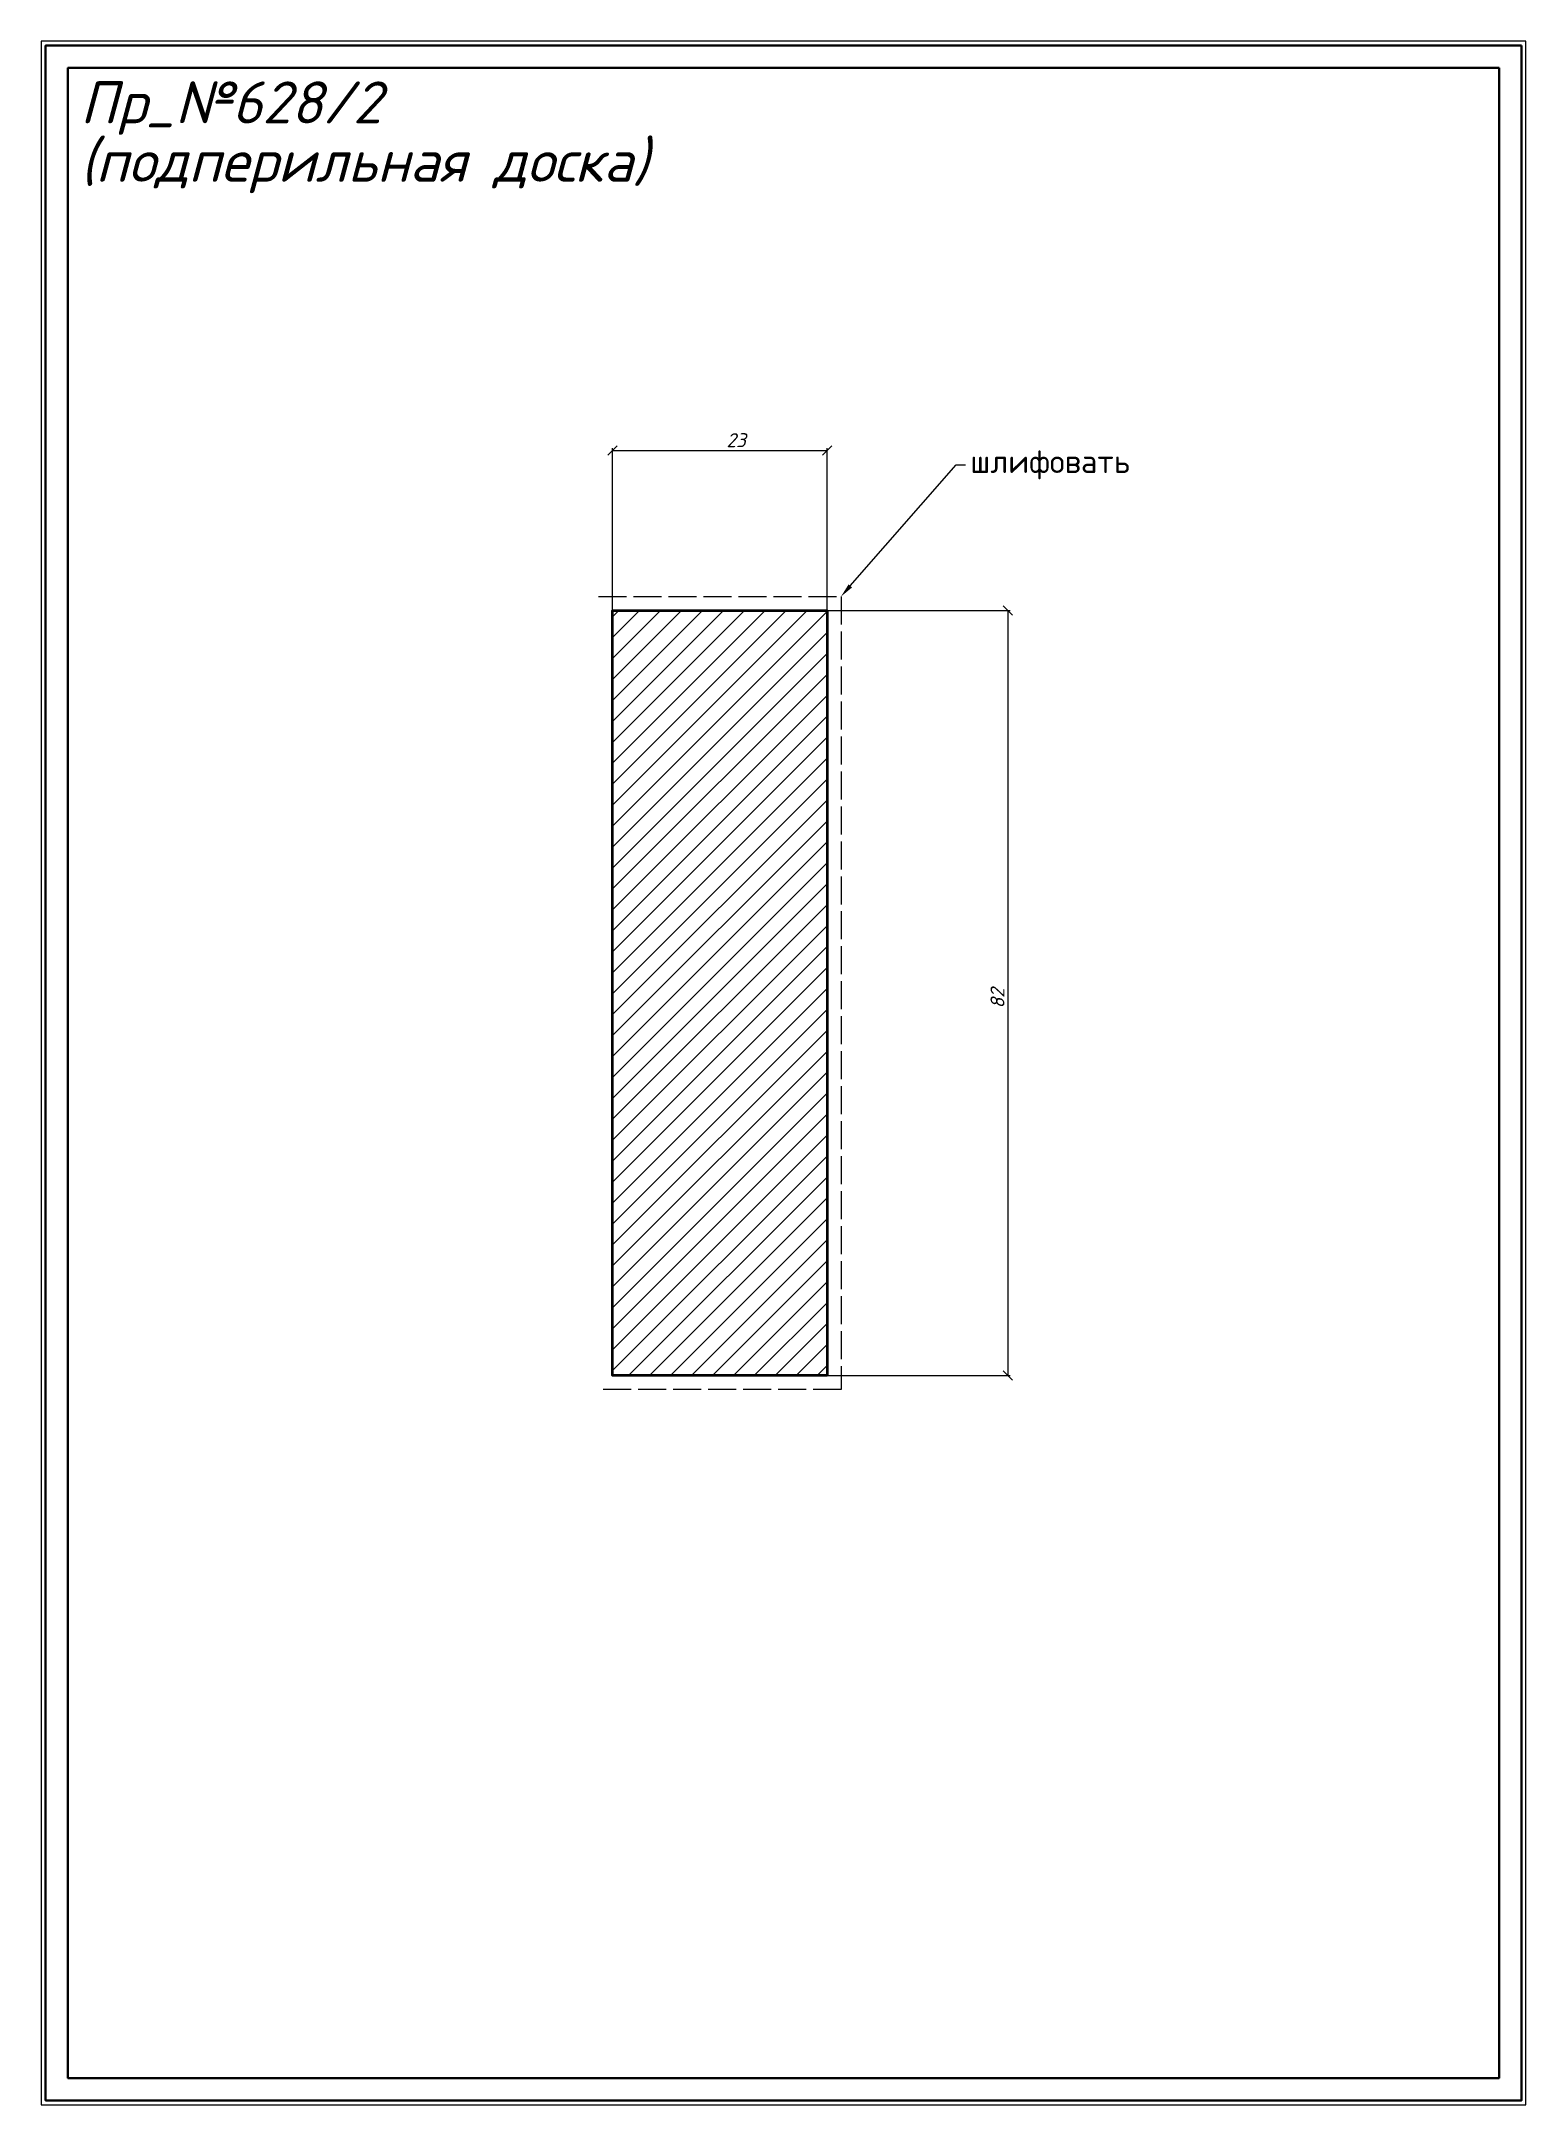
# Model space of a CAD drawing. Header units: millimetres. Extents: x 9547 to 9706, y -688 to -467.
import ezdxf
from ezdxf import colors
from ezdxf.entities.mleader import LeaderData, LeaderLine
from ezdxf.math import Vec2, Vec3

# ---------------------------------------------------------------- set-up
doc = ezdxf.new("R2010")
doc.units = ezdxf.units.MM
doc.linetypes.add('ACAD_ISO02W100', pattern=[15, 12, -3])
doc.layers.get('0').update_dxf_attribs({"lineweight": 13})
for name, color, linetype, lineweight in [('профили', 1, 'Continuous', 35), ('служебный слой ЛИНИИ ПУНКТИРНЫЕ', 7, 'ACAD_ISO02W100', 13), ('служебный слой НАДПИСИ', 7, 'Continuous', 13), ('служебный слой РАЗМЕРЫ', 7, 'Continuous', 9), ('служебный слой ШТАМП', 7, 'Continuous', 30), ('служебный слой ШТРИХОВКА', 7, 'Continuous', 5)]:
    doc.layers.add(name, color=color, linetype=linetype, lineweight=lineweight)
doc.styles.add('ЕСКД', font='isocpeur.ttf', dxfattribs={"oblique": 15})
doc.styles.add('ЕСКД штамп_текст', font='isocpeur.ttf')
doc.dimstyles.new('ЕСКД', dxfattribs={"dimtxt": 3.5, "dimasz": 2.5, "dimexe": 0.25, "dimexo": 0, "dimgap": 0.35, "dimtad": 1, "dimdec": 1, "dimzin": 9, "dimtxsty": 'ЕСКД', "dimblk": 'OBLIQUE', "dimcen": 0, "dimclrd": 256, "dimclre": 256, "dimclrt": 256, "dimadec": 1, "dimazin": 0, "dimtfac": 1, "dimtdec": 1, "dimtmove": 0, "dimatfit": 3, "dimldrblk": 'DOTSMALL', "dimfxl": 1, "dimlwd": -1, "dimlwe": -1, "dimarcsym": 0})

# ---------------------------------------------------------------- blocks, each defined once
blk = doc.blocks.new('_OBLIQUE')
at = {"color": 0, "linetype": 'ByBlock'}
blk.add_line((-0.5, -0.5), (0.5, 0.5), dxfattribs=at)
blk = doc.blocks.new('*D4')
at = {"layer": 'Defpoints', "color": 0, "transparency": 16777216}
for p in [(9628.91, -527.6), (9628.91, -609.6), (9650.28, -609.6)]:
    blk.add_point(p, dxfattribs=at)
at = {"layer": 'служебный слой РАЗМЕРЫ', "transparency": 16777216}
for p, q in [((9628.91, -527.6), (9650.53, -527.6)), ((9650.28, -527.6), (9650.28, -609.6)), ((9628.91, -609.6), (9650.53, -609.6))]:
    blk.add_line(p, q, dxfattribs=at)
for p, rotation in [((9650.28, -527.6), 90), ((9650.28, -609.6), 270)]:
    blk.add_blockref('_OBLIQUE', p, dxfattribs=dict(at, rotation=rotation))
at = {"layer": 'служебный слой РАЗМЕРЫ', "transparency": 16777216, "insert": (9649.18, -569.18), "char_height": 1.5, "attachment_point": 5, "rotation": 90, "style": 'ЕСКД'}
blk.add_mtext('82', dxfattribs=at)
blk = doc.blocks.new('_DotSmall')
at = {"color": 0, "linetype": 'ByBlock', "lineweight": -3, "const_width": 0.5}
blk.add_lwpolyline([(-0.0625, 0, 1), (0.0625, 0, 1)], format="xyb", close=True, dxfattribs=at)
blk = doc.blocks.new('*D3')
at = {"layer": 'Defpoints', "color": 0, "transparency": 16777216}
for p in [(9630.91, -510.44), (9607.91, -527.6), (9630.91, -529.6)]:
    blk.add_point(p, dxfattribs=at)
at = {"layer": 'служебный слой РАЗМЕРЫ', "transparency": 16777216}
for p, q in [((9607.91, -527.6), (9607.91, -510.19)), ((9607.91, -510.44), (9630.91, -510.44)), ((9630.91, -529.6), (9630.91, -510.19))]:
    blk.add_line(p, q, dxfattribs=at)
at = {"layer": 'служебный слой РАЗМЕРЫ', "transparency": 16777216, "rotation": 180}
blk.add_blockref('_OBLIQUE', (9607.91, -510.44), dxfattribs=at)
at = {"layer": 'служебный слой РАЗМЕРЫ', "transparency": 16777216}
blk.add_blockref('_OBLIQUE', (9630.91, -510.44), dxfattribs=at)
at = {"layer": 'служебный слой РАЗМЕРЫ', "transparency": 16777216, "insert": (9621.17, -509.34), "char_height": 1.5, "attachment_point": 5, "style": 'ЕСКД'}
blk.add_mtext('23', dxfattribs=at)

msp = doc.modelspace()

# ---------------------------------------------------------------- hatches: boundary and pattern name
at = {"layer": 'служебный слой ШТРИХОВКА'}
h = msp.add_hatch(dxfattribs=at)
h.set_pattern_fill('ANSI31', color=256, scale=0.5, style=0)
h.set_pattern_definition([(45, (9236.2749, -235.3623), (-1.122532, 1.122532), [])])
h.paths.add_polyline_path([(9607.91, -609.6), (9630.91, -609.6), (9630.91, -527.6), (9607.91, -527.6)])

# ---------------------------------------------------------------- linework, layer by layer
at = {"layer": 'профили'}
msp.add_lwpolyline([(9630.91, -609.6), (9607.91, -609.6), (9607.91, -527.6), (9630.91, -527.6)], close=True, dxfattribs=at)
at = {"layer": 'служебный слой ЛИНИИ ПУНКТИРНЫЕ', "ltscale": 0.25}
msp.add_lwpolyline([(9606.41, -526.1), (9632.41, -526.1), (9632.41, -611.1), (9606.41, -611.1)], dxfattribs=at)
at = {"layer": 'служебный слой ШТАМП', "color": 6, "lineweight": 5, "ltscale": 100}
msp.add_lwpolyline([(9705.8, -466.58), (9546.68, -466.58), (9546.68, -687.79), (9705.8, -687.79)], close=True, dxfattribs=at)
at = {"layer": 'служебный слой ШТАМП', "ltscale": 100}
for points in [[(9705.35, -467.03), (9547.14, -467.03), (9547.14, -687.33), (9705.35, -687.33)], [(9702.95, -469.43), (9549.54, -469.43), (9549.54, -684.93), (9702.95, -684.93)]]:
    msp.add_lwpolyline(points, close=True, dxfattribs=at)

# ---------------------------------------------------------------- texts
at = {"layer": 'служебный слой НАДПИСИ', "style": 'ЕСКД', "oblique": 15}
for s, p in [('Пр_№628/2', (9550.84, -475.38)), ('(подперильная доска)', (9550.84, -481.64))]:
    msp.add_text(s, height=4.5, dxfattribs=at).set_placement(p)

# ---------------------------------------------------------------- dimensions: what is measured, and where the dimension line sits
at = {"layer": 'служебный слой РАЗМЕРЫ'}
for base, p1, p2, angle, picture, middle in [((9630.91, -510.44), (9607.91, -527.6), (9630.91, -529.6), 180, '*D3', (9621.17, -510.44)), ((9650.28, -609.6), (9628.91, -527.6), (9628.91, -609.6), 90, '*D4', (9650.28, -569.18))]:
    dim = msp.add_linear_dim(base=base, p1=p1, p2=p2, angle=angle, dimstyle='ЕСКД', override={"dimtxt": 1.5, "dimasz": 1}, dxfattribs=at)
    dim.commit()
    dim.dimension.update_dxf_attribs({"geometry": picture, "text_midpoint": middle, "dimtype": 128})

# ---------------------------------------------------------------- leaders
ml = msp.add_multileader_mtext('Standard', dxfattribs=at)
ml.set_content('\\A1;{\\fISOCPEUR|b1|i0|c204|p34;шлифовать}', color=256, style='ЕСКД штамп_текст')
ml.set_leader_properties(color=256, linetype='ByLayer', lineweight=-1)
ml.build(insert=Vec2(0, 0))
ml.multileader.update_dxf_attribs({"dogleg_length": 1, "arrow_head_size": 1.5})
ctx = ml.context
ctx.base_point, ctx.char_height, ctx.arrow_head_size, ctx.landing_gap_size, ctx.plane_origin = Vec3(9645.76, -511.98), 2.5, 1.5, 0.5, Vec3(9674.32, -501.5)
notes = []
notes.append((ctx, [(1, (1, 1, 0), (9644.76, -511.98), (1, 0), 1, [(0, [(9632.41, -526.1)], 0, [])])]))
ctx.mtext.insert, ctx.mtext.flow_direction = Vec3(9646.26, -510.36), 5
for ctx, leaders in notes:
    for number, flags, end, landing, length, lines in leaders:
        leader = LeaderData()
        leader.index, (leader.has_last_leader_line, leader.has_dogleg_vector, leader.attachment_direction) = number, flags
        leader.last_leader_point, leader.dogleg_vector, leader.dogleg_length = Vec3(end), Vec3(landing), length
        for number, points, colour, breaks in lines:
            line = LeaderLine()
            line.index, line.vertices, line.color, line.breaks = number, Vec3.list(points), colors.encode_raw_color(colour), breaks
            leader.lines.append(line)
        ctx.leaders.append(leader)

doc.saveas('drawing.dxf')
